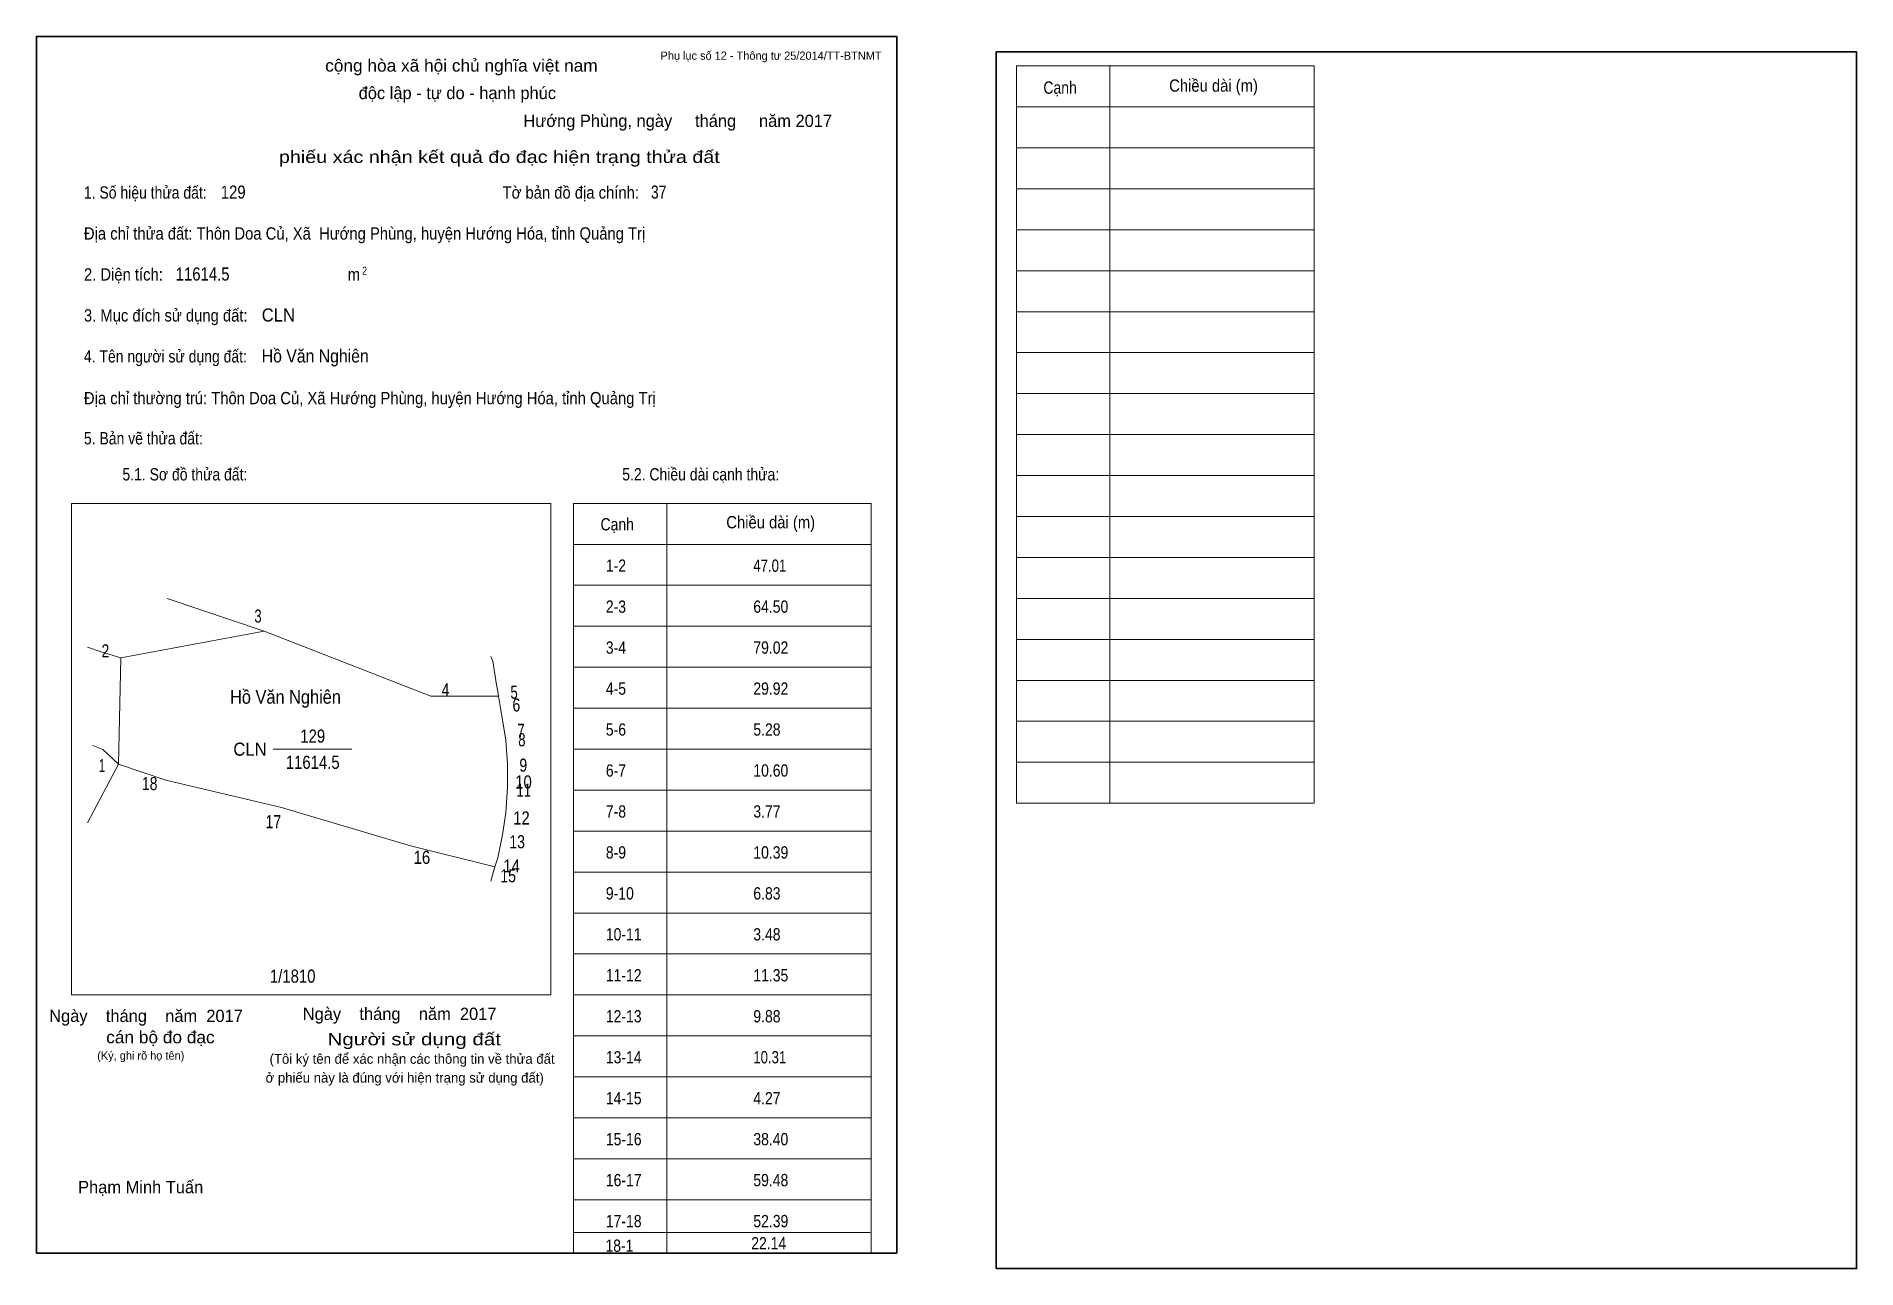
# Model space of a CAD drawing. Header units: centimetres. Extents: x 0 to 44.4, y -0.4 to 29.7.
import ezdxf
from ezdxf.enums import TextEntityAlignment as Align

# ---------------------------------------------------------------- set-up
doc = ezdxf.new("R2010")
doc.units = ezdxf.units.CM
doc.header["$LTSCALE"] = 0.12
for name, color, linetype in [('2', 7, 'Continuous'), ('30', 7, 'Continuous'), ('32', 7, 'Continuous'), ('34', 7, 'Continuous')]:
    doc.layers.add(name, color=color, linetype=linetype)
for name, color, linetype, lineweight in [('33', 7, 'Continuous', 13), ('6', 7, 'Continuous', 13), ('63', 7, 'Continuous', 13)]:
    doc.layers.add(name, color=color, linetype=linetype, lineweight=lineweight)

msp = doc.modelspace()

# ---------------------------------------------------------------- linework, layer by layer
at = {"layer": '33'}
msp.add_line((5.78, 12.3), (7.7, 12.3), dxfattribs=at)
at = {"layer": '6'}
for p, q in [((11.28, 13.59), (11.33, 13.3)), ((1.25, 10.5), (2, 11.93)), ((2, 11.93), (3.16, 11.54)), ((11.19, 9.43), (11.09, 9.08))]:
    msp.add_line(p, q, dxfattribs=at)
for points in [[(11.28, 13.59), (9.63, 13.59), (5.56, 15.18), (3.19, 15.98)], [(5.56, 15.18), (2.06, 14.53), (2, 11.93)], [(2.06, 14.53), (1.58, 14.68), (1.25, 14.79)], [(11.28, 13.59), (11.26, 13.71), (11.23, 13.87), (11.14, 14.45), (11.09, 14.56)], [(11.19, 9.43), (11.26, 9.65), (11.38, 10.21), (11.46, 10.75), (11.5, 11.37), (11.5, 11.57), (11.5, 11.94), (11.46, 12.52), (11.43, 12.72), (11.33, 13.3)], [(2, 11.93), (1.62, 12.29), (1.38, 12.39)], [(11.19, 9.43), (9.13, 9.94), (5.98, 10.88), (3.16, 11.54)]]:
    msp.add_lwpolyline(points, dxfattribs=at)
at = {"layer": '63'}
for p, q in [((23.92, 28.98), (31.19, 28.98)), ((23.92, 10.98), (23.92, 28.98)), ((26.2, 10.98), (26.2, 28.98)), ((31.19, 10.98), (31.19, 28.98)), ((23.92, 27.98), (31.19, 27.98)), ((23.92, 26.98), (31.19, 26.98)), ((23.92, 25.98), (31.19, 25.98)), ((23.92, 24.98), (31.19, 24.98)), ((23.92, 23.98), (31.19, 23.98)), ((23.92, 22.98), (31.19, 22.98)), ((23.92, 21.98), (31.19, 21.98)), ((23.92, 20.98), (31.19, 20.98)), ((23.92, 19.98), (31.19, 19.98)), ((23.92, 18.98), (31.19, 18.98)), ((0.86, 18.3), (12.56, 18.3)), ((0.86, 6.3), (0.86, 18.3)), ((12.56, 6.3), (12.56, 18.3)), ((13.11, 18.3), (20.38, 18.3)), ((13.11, 0), (13.11, 18.3)), ((15.39, 0), (15.39, 18.3)), ((20.38, 0), (20.38, 18.3)), ((23.92, 17.98), (31.19, 17.98)), ((13.11, 17.3), (20.38, 17.3)), ((23.92, 16.98), (31.19, 16.98)), ((13.11, 16.3), (20.38, 16.3)), ((23.92, 15.98), (31.19, 15.98)), ((13.11, 15.3), (20.38, 15.3)), ((23.92, 14.98), (31.19, 14.98)), ((13.11, 14.3), (20.38, 14.3)), ((23.92, 13.98), (31.19, 13.98)), ((13.11, 13.3), (20.38, 13.3)), ((23.92, 12.98), (31.19, 12.98)), ((13.11, 12.3), (20.38, 12.3)), ((23.92, 11.98), (31.19, 11.98)), ((13.11, 11.3), (20.38, 11.3)), ((23.92, 10.98), (31.19, 10.98)), ((13.11, 10.3), (20.38, 10.3)), ((13.11, 9.3), (20.38, 9.3)), ((13.11, 8.3), (20.38, 8.3)), ((13.11, 7.3), (20.38, 7.3)), ((0.86, 6.3), (12.56, 6.3)), ((13.11, 6.3), (20.38, 6.3)), ((13.11, 5.3), (20.38, 5.3)), ((13.11, 4.3), (20.38, 4.3)), ((13.11, 3.3), (20.38, 3.3)), ((13.11, 2.3), (20.38, 2.3)), ((13.11, 1.3), (20.38, 1.3)), ((13.11, 0.5), (20.35, 0.5))]:
    msp.add_line(p, q, dxfattribs=at)
at = {"layer": '63', "lineweight": 35}
for points in [[(0, 0), (0, 29.7), (21, 29.7), (21, 0)], [(23.43, -0.38), (23.43, 29.32), (44.43, 29.32), (44.43, -0.38)]]:
    msp.add_lwpolyline(points, close=True, dxfattribs=at)

# ---------------------------------------------------------------- texts
at = {"layer": '2', "width": 0.9}
msp.add_text('Hồ Văn Nghiên', height=0.3314, dxfattribs=at).set_placement((6.08, 13.41), align=Align.CENTER)
at = {"layer": '30'}
for s, height, width, p in [('1-2', 0.3, 0.85, (13.9, 16.63)), ('47.01', 0.3, 0.8, (17.5, 16.63)), ('2-3', 0.3, 0.85, (13.9, 15.63)), ('64.50', 0.3, 0.85, (17.5, 15.63)), ('3-4', 0.3, 0.85, (13.9, 14.63)), ('79.02', 0.3, 0.85, (17.5, 14.63)), ('4-5', 0.3, 0.85, (13.9, 13.63)), ('29.92', 0.3, 0.85, (17.5, 13.63)), ('5-6', 0.3, 0.85, (13.9, 12.63)), ('5.28', 0.3, 0.85, (17.5, 12.63)), ('6-7', 0.3, 0.85, (13.9, 11.63)), ('10.60', 0.3, 0.85, (17.5, 11.63)), ('7-8', 0.3, 0.85, (13.9, 10.63)), ('3.77', 0.3, 0.85, (17.5, 10.63)), ('8-9', 0.3, 0.85, (13.9, 9.63)), ('10.39', 0.3, 0.85, (17.5, 9.63)), ('9-10', 0.3, 0.85, (13.9, 8.63)), ('6.83', 0.3, 0.85, (17.5, 8.63)), ('10-11', 0.3, 0.85, (13.9, 7.63)), ('3.48', 0.3, 0.85, (17.5, 7.63)), ('1/1810', 0.32, 0.85, (5.7, 6.6)), ('11-12', 0.3, 0.85, (13.9, 6.63)), ('11.35', 0.3, 0.85, (17.5, 6.63)), ('12-13', 0.3, 0.85, (13.9, 5.63)), ('9.88', 0.3, 0.85, (17.5, 5.63)), ('13-14', 0.3, 0.85, (13.9, 4.63)), ('10.31', 0.3, 0.8, (17.5, 4.63)), ('14-15', 0.3, 0.85, (13.9, 3.63)), ('4.27', 0.3, 0.85, (17.5, 3.63)), ('15-16', 0.3, 0.85, (13.9, 2.63)), ('38.40', 0.3, 0.85, (17.5, 2.63)), ('16-17', 0.3, 0.85, (13.9, 1.63)), ('59.48', 0.3, 0.85, (17.5, 1.63)), ('17-18', 0.3, 0.85, (13.9, 0.63)), ('52.39', 0.3, 0.85, (17.5, 0.63)), ('18-1', 0.3, 0.85, (13.89, 0.03)), ('22.14', 0.3, 0.85, (17.45, 0.09))]:
    msp.add_text(s, height=height, dxfattribs=dict(at, width=width)).set_placement(p)
at = {"layer": '32'}
for s, width, p in [('3', 0.75, (5.41, 15.39)), ('2', 0.8, (1.685, 14.54)), ('4', 0.8, (9.985, 13.59)), ('5', 0.75, (11.66, 13.53)), ('6', 0.8, (11.715, 13.22)), ('7', 0.75, (11.83, 12.6)), ('8', 0.75, (11.85, 12.37)), ('1', 0.65, (1.6, 11.74)), ('9', 0.8, (11.885, 11.75)), ('18', 0.8, (2.765, 11.3)), ('10', 0.85, (11.89, 11.34)), ('11', 0.75, (11.895, 11.14)), ('17', 0.8, (5.785, 10.37)), ('12', 0.85, (11.84, 10.46)), ('16', 0.85, (9.41, 9.5)), ('13', 0.8, (11.735, 9.88)), ('15', 0.8, (11.515, 9.05)), ('14', 0.85, (11.6, 9.29))]:
    msp.add_text(s, height=0.32, dxfattribs=dict(at, width=width)).set_placement(p, align=Align.CENTER)
at = {"layer": '33', "width": 0.95}
msp.add_text('CLN', height=0.32, dxfattribs=at).set_placement((5.62, 12.14), align=Align.RIGHT)
at = {"layer": '33', "width": 0.85}
for s, p in [('129', (6.745, 12.46)), ('11614.5', (6.745, 11.82))]:
    msp.add_text(s, height=0.32, dxfattribs=at).set_placement(p, align=Align.CENTER)
at = {"layer": '34'}
for s, width, p in [('129', 0.85, (4.5, 25.74)), ('37', 0.8, (15, 25.74)), ('11614.5', 0.85, (3.4, 23.74)), ('CLN', 0.95, (5.5, 22.74)), ('Hồ Văn Nghiên', 0.9, (5.5, 21.74))]:
    msp.add_text(s, height=0.32, dxfattribs=dict(at, width=width)).set_placement(p)
at = {"layer": '63'}
for s, height, p in [('Phụ lục số 12 - Thông tư 25/2014/TT-BTNMT', 0.2, (20.63, 29.13)), ('Ngày    tháng    năm  2017', 0.3, (5.04, 5.64)), ('Ngày    tháng    năm  2017', 0.3, (11.23, 5.69)), ('(Ký, ghi rõ họ tên)', 0.2, (3.61, 4.72))]:
    msp.add_text(s, height=height, dxfattribs=at).set_placement(p, align=Align.RIGHT)
at = {"layer": '63', "width": 1.05}
msp.add_text('cộng hòa xã hội chủ nghĩa việt nam', height=0.3, dxfattribs=at).set_placement((10.375, 28.84), align=Align.CENTER)
at = {"layer": '63'}
for s, height, p in [('độc lập - tự do - hạnh phúc', 0.3, (10.275, 28.17)), ('Hướng Phùng, ngày     tháng     năm 2017', 0.3, (15.655, 27.49)), ('(Tôi ký tên để xác nhận các thông tin về thửa đất ', 0.24, (9.215, 4.62)), ('ở phiếu này là đúng với hiện trạng sử dụng đất)', 0.24, (8.99, 4.16)), ('Phạm Minh Tuấn', 0.3, (2.545, 1.46))]:
    msp.add_text(s, height=height, dxfattribs=at).set_placement(p, align=Align.CENTER)
for s, height, width, p in [('Cạnh', 0.3, 0.85, (24.58, 28.3)), ('Chiều dài (m)', 0.3, 0.9, (27.65, 28.35)), ('1. Số hiệu thửa đất:', 0.3, 0.85, (1.16, 25.74)), ('Tờ bản đồ địa chính:', 0.3, 0.9, (11.38, 25.74)), ('Địa chỉ thửa đất: Thôn Doa Củ, Xã  Hướng Phùng, huyện Hướng Hóa, tỉnh Quảng Trị', 0.3, 0.9, (1.16, 24.74)), ('2. Diện tích:', 0.3, 0.9, (1.16, 23.74)), ('2', 0.2, 0.8, (7.95, 23.88)), ('m', 0.3, 0.9, (7.6, 23.74)), ('3. Mục đích sử dụng đất:', 0.3, 0.9, (1.16, 22.74)), ('4. Tên người sử dụng đất:', 0.3, 0.85, (1.16, 21.74)), ('Địa chỉ thường trú: Thôn Doa Củ, Xã Hướng Phùng, huyện Hướng Hóa, tỉnh Quảng Trị', 0.3, 0.9, (1.16, 20.72)), ('5. Bản vẽ thửa đất:', 0.3, 0.85, (1.16, 19.74)), ('5.1. Sơ đồ thửa đất:', 0.3, 0.85, (2.1, 18.86)), ('5.2. Chiều dài cạnh thửa:', 0.3, 0.85, (14.3, 18.86)), ('Cạnh', 0.3, 0.85, (13.77, 17.64)), ('Chiều dài (m)', 0.3, 0.9, (16.84, 17.69))]:
    msp.add_text(s, height=height, dxfattribs=dict(at, width=width)).set_placement(p)
for s, width, p in [('phiếu xác nhận kết quả đo đạc hiện trạng thửa đất', 1.2, (16.68, 26.61)), ('cán bộ đo đạc', 1.05, (4.35, 5.12)), ('Người sử dụng đất', 1.25, (11.34, 5.07))]:
    msp.add_text(s, height=0.3, dxfattribs=dict(at, width=width)).set_placement(p, align=Align.RIGHT)

doc.saveas('drawing.dxf')
